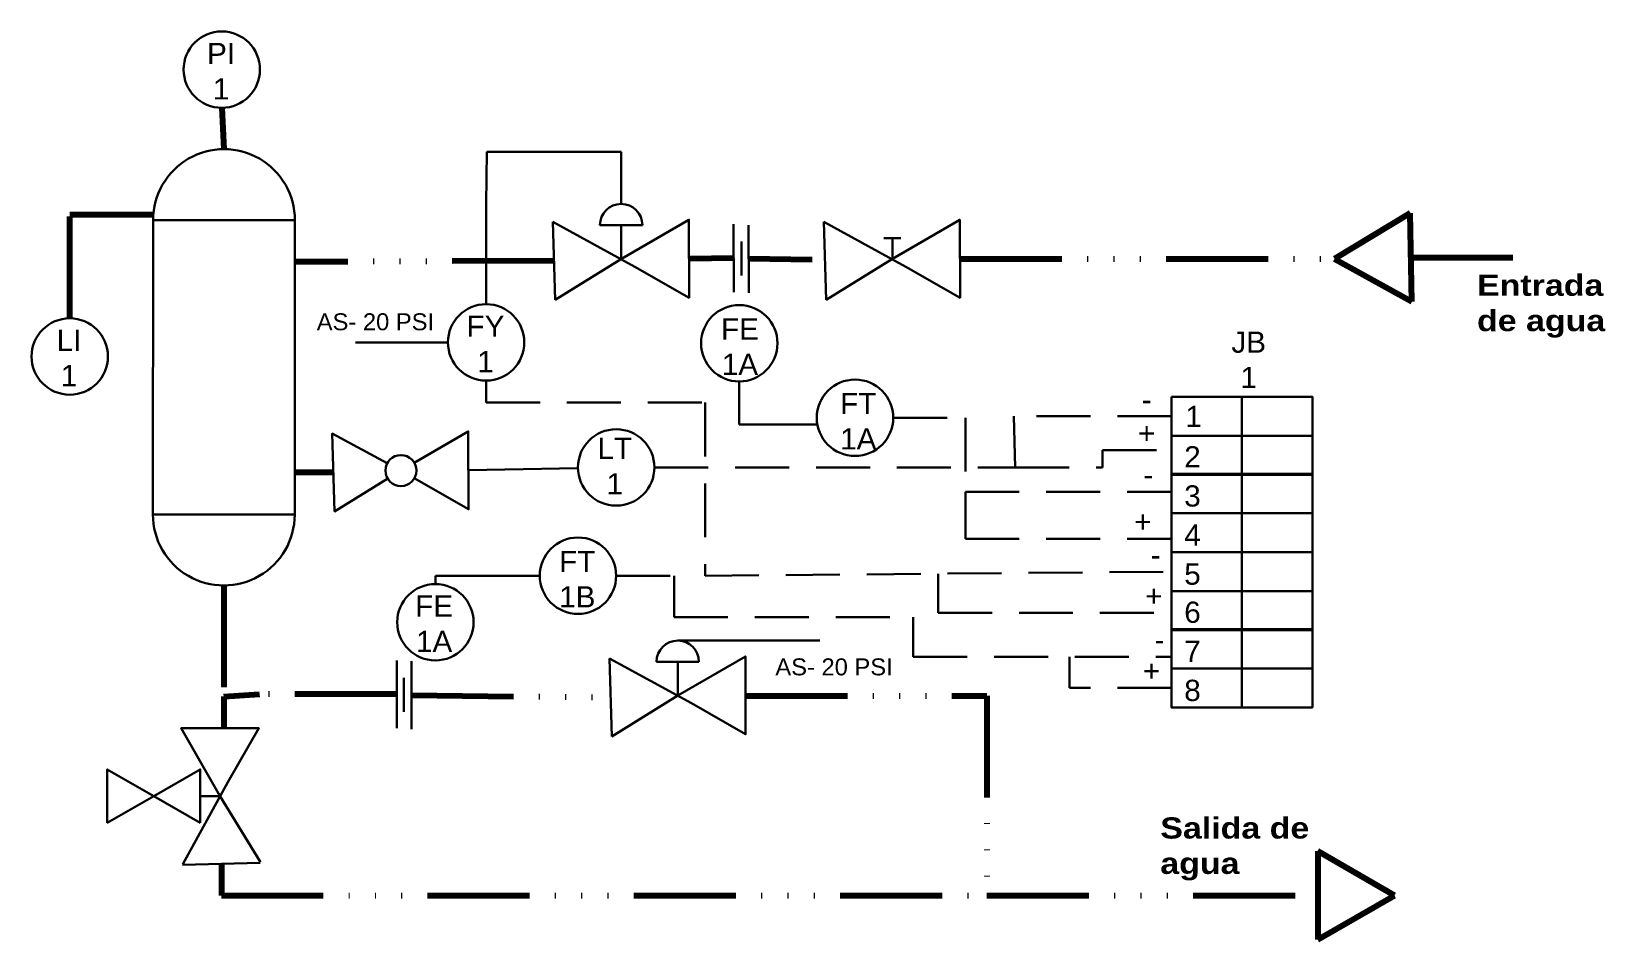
# Model space of a CAD drawing. Header units: millimetres. Extents: x 23374 to 23559, y 9345 to 9452.
import ezdxf

# ---------------------------------------------------------------- set-up
doc = ezdxf.new("R2010")
doc.units = ezdxf.units.MM
doc.linetypes.add('ACAD_ISO14W100', pattern=[24, 12, -3, 0, -3, 0, -3, 0, -3])
doc.linetypes.add('TRAZOS2', pattern=[9.525, 6.35, -3.175])
for name, color, linetype, lineweight in [('Conexiones directas', 11, 'ACAD_ISO14W100', 120), ('Electricidad', 50, 'TRAZOS2', 30), ('Neumática', 140, 'FENCELINE2', 30)]:
    doc.layers.add(name, color=color, linetype=linetype, lineweight=lineweight)
doc.layers.add('Instrumentos', color=7, linetype='Continuous', lineweight=30, true_color=0x000000)
doc.styles.get("Standard").update_dxf_attribs({"font": 'arial.ttf'})
doc.linetypes.add('FENCELINE2', pattern='A,6.35,-2.54,[132,ltypeshp.shx,S=2.54,R=0,X=-2.54,Y=0],-2.54,25.4', length=36.83)

msp = doc.modelspace()

# ---------------------------------------------------------------- linework, layer by layer
at = {"layer": 'Conexiones directas'}
for p, q in [((23396.37, 9442.53), (23396.63, 9437.66)), ((23378.46, 9417.73), (23378.46, 9429.98)), ((23378.46, 9429.98), (23388.3, 9429.98)), ((23435.51, 9424.49), (23404.98, 9424.38)), ((23456.68, 9424.81), (23451.41, 9424.75)), ((23465.93, 9424.61), (23458.42, 9424.72)), ((23483.32, 9424.75), (23527.45, 9424.75)), ((23536.45, 9424.9), (23550.57, 9424.9)), ((23409.52, 9399.56), (23404.98, 9399.56)), ((23396.61, 9386.25), (23396.61, 9373.15)), ((23396.61, 9373.15), (23400.8, 9373.43)), ((23396.61, 9373.15), (23396.61, 9369.43)), ((23416.99, 9373.43), (23400.8, 9373.43)), ((23418.73, 9373.33), (23442.17, 9373.05)), ((23458.07, 9373.25), (23486.5, 9373.25)), ((23486.5, 9373.25), (23486.5, 9349.73)), ((23396.32, 9353.46), (23396.32, 9349.73)), ((23396.32, 9349.73), (23486.5, 9349.73)), ((23486.5, 9349.73), (23525.49, 9349.73))]:
    msp.add_line(p, q, dxfattribs=at)
for points in [[(23527.45, 9424.75), (23536.53, 9419.71), (23536.36, 9430.1)], [(23534.49, 9349.73), (23525.49, 9354.93), (23525.49, 9344.53)]]:
    msp.add_lwpolyline(points, close=True, dxfattribs=at)
at = {"layer": 'Electricidad'}
for p, q in [((23427.51, 9410.39), (23427.51, 9407.8)), ((23427.51, 9407.8), (23453.3, 9407.8)), ((23453.3, 9407.8), (23453.3, 9387.39)), ((23475.46, 9406.01), (23483.96, 9406.01)), ((23483.96, 9406.01), (23483.96, 9397.3)), ((23508.23, 9406.18), (23489.65, 9406.18)), ((23489.83, 9400.16), (23489.65, 9406.18)), ((23500.11, 9400.16), (23500.11, 9402.21)), ((23500.11, 9402.21), (23508.23, 9402.21)), ((23447.33, 9400.16), (23489.83, 9400.16)), ((23489.83, 9400.16), (23500.11, 9400.16)), ((23483.96, 9397.3), (23508.23, 9397.3)), ((23483.96, 9397.3), (23483.96, 9391.76)), ((23483.96, 9391.76), (23508.23, 9391.76)), ((23442.83, 9387.4), (23449.65, 9387.4)), ((23449.65, 9387.4), (23449.65, 9382.52)), ((23453.3, 9387.39), (23508.23, 9387.88)), ((23480.76, 9387.63), (23480.76, 9383.02)), ((23449.65, 9382.52), (23477.82, 9382.52)), ((23477.82, 9382.52), (23477.82, 9377.86)), ((23480.76, 9383.02), (23508.23, 9383.02)), ((23477.82, 9377.86), (23508.23, 9377.86)), ((23496.22, 9374.18), (23496.22, 9377.86)), ((23508.23, 9374.18), (23496.22, 9374.18))]:
    msp.add_line(p, q, dxfattribs=at)
at = {"layer": 'Instrumentos'}
for p, q in [((23435.38, 9429.08), (23435.64, 9419.9)), ((23445.04, 9423.81), (23435.38, 9429.08)), ((23440.92, 9428.7), (23445.92, 9428.7)), ((23443.42, 9424.7), (23443.42, 9428.7)), ((23456.69, 9420.81), (23456.66, 9428.81)), ((23458.44, 9420.72), (23458.41, 9428.72)), ((23467.29, 9429.08), (23467.55, 9419.9)), ((23476.95, 9423.81), (23467.29, 9429.08)), ((23457.6, 9422.78), (23457.59, 9426.78)), ((23476.37, 9427.16), (23474.37, 9427.16)), ((23475.37, 9424.72), (23475.37, 9427.16)), ((23475.37, 9427.16), (23476.37, 9427.16)), ((23435.64, 9419.9), (23443.45, 9424.72)), ((23467.55, 9419.9), (23475.37, 9424.72)), ((23416.99, 9377.43), (23416.99, 9369.43)), ((23418.73, 9377.33), (23418.73, 9369.33)), ((23442.04, 9377.64), (23442.3, 9368.46)), ((23451.7, 9372.37), (23442.04, 9377.64)), ((23447.58, 9377.25), (23452.58, 9377.25)), ((23450.08, 9373.25), (23450.08, 9377.25)), ((23417.81, 9375.36), (23417.81, 9371.36)), ((23442.3, 9368.46), (23450.11, 9373.28)), ((23396.18, 9361.44), (23393.83, 9361.42)), ((23391.73, 9353.34), (23400.91, 9353.57))]:
    msp.add_line(p, q, dxfattribs=at)
for points in [[(23388.26, 9394.6), (23388.28, 9429.31), (23404.98, 9429.31), (23404.97, 9394.6)], [(23508.23, 9408.48), (23516.53, 9408.48), (23516.53, 9403.88), (23508.23, 9403.88)], [(23516.53, 9408.48), (23524.83, 9408.48), (23524.83, 9403.88), (23516.53, 9403.88)], [(23508.23, 9403.88), (23516.53, 9403.88), (23516.53, 9399.27), (23508.23, 9399.27)], [(23516.53, 9403.88), (23524.83, 9403.88), (23524.83, 9399.27), (23516.53, 9399.27)], [(23508.23, 9399.39), (23516.53, 9399.39), (23516.53, 9394.78), (23508.23, 9394.78)], [(23516.53, 9399.39), (23524.83, 9399.39), (23524.83, 9394.78), (23516.53, 9394.78)], [(23508.23, 9394.78), (23516.53, 9394.78), (23516.53, 9390.18), (23508.23, 9390.18)], [(23516.53, 9394.78), (23524.83, 9394.78), (23524.83, 9390.18), (23516.53, 9390.18)], [(23508.23, 9390.18), (23516.53, 9390.18), (23516.53, 9385.57), (23508.23, 9385.57)], [(23516.53, 9390.18), (23524.83, 9390.18), (23524.83, 9385.57), (23516.53, 9385.57)], [(23508.23, 9385.57), (23516.53, 9385.57), (23516.53, 9380.97), (23508.23, 9380.97)], [(23516.53, 9385.57), (23524.83, 9385.57), (23524.83, 9380.97), (23516.53, 9380.97)], [(23508.23, 9381.09), (23516.53, 9381.09), (23516.53, 9376.48), (23508.23, 9376.48)], [(23516.53, 9381.09), (23524.83, 9381.09), (23524.83, 9376.48), (23516.53, 9376.48)], [(23508.23, 9376.48), (23516.53, 9376.48), (23516.53, 9371.88), (23508.23, 9371.88)], [(23516.53, 9376.48), (23524.83, 9376.48), (23524.83, 9371.88), (23516.53, 9371.88)], [(23382.89, 9358.27), (23382.89, 9364.58), (23388.36, 9361.42)], [(23393.83, 9358.27), (23393.83, 9364.58), (23388.36, 9361.42)]]:
    msp.add_lwpolyline(points, close=True, dxfattribs=at)
for points in [[(23445.04, 9423.81), (23451.42, 9420.16), (23451.39, 9429.34), (23443.45, 9424.72)], [(23476.95, 9423.81), (23483.34, 9420.16), (23483.3, 9429.34), (23475.37, 9424.72)], [(23415.87, 9400.66), (23409.39, 9404.15), (23409.65, 9394.98), (23415.92, 9398.84)], [(23419.05, 9398.89), (23425.44, 9395.23), (23425.4, 9404.41), (23419.04, 9400.71)], [(23451.7, 9372.37), (23458.08, 9368.72), (23458.05, 9377.9), (23450.11, 9373.28)], [(23391.77, 9353.42), (23397.07, 9363.06), (23400.75, 9369.43), (23391.57, 9369.43), (23396.16, 9361.48), (23400.95, 9353.64)]]:
    msp.add_lwpolyline(points, dxfattribs=at)
for centre, radius in [((23396.37, 9447.03), 4.5), ((23427.51, 9414.89), 4.5), ((23457.33, 9414.79), 4.5), ((23378.46, 9413.23), 4.5), ((23470.96, 9406.01), 4.5), ((23442.83, 9400.16), 4.5), ((23417.47, 9399.79), 1.82), ((23438.33, 9387.4), 4.5), ((23421.53, 9381.92), 4.5)]:
    msp.add_circle(centre, radius, dxfattribs=at)
for centre, radius, start, end in [((23396.63, 9429.31), 8.35, 359.9696, 180), ((23443.42, 9428.7), 2.5, 0, 180), ((23396.61, 9394.6), 8.35, 179.9696, 0), ((23450.08, 9377.25), 2.5, 0, 180)]:
    msp.add_arc(centre, radius, start, end, dxfattribs=at)
at = {"layer": 'Neumática'}
for p, q in [((23427.58, 9437.35), (23427.51, 9431.2)), ((23443.42, 9437.35), (23427.58, 9437.35)), ((23443.42, 9431.2), (23443.42, 9437.35)), ((23427.51, 9431.2), (23427.51, 9419.39)), ((23423.01, 9414.89), (23412.13, 9414.89)), ((23457.33, 9410.29), (23457.33, 9405.21)), ((23457.33, 9405.21), (23466.53, 9405.21)), ((23425.42, 9399.82), (23438.33, 9400.07)), ((23421.53, 9386.42), (23421.53, 9387.4)), ((23421.53, 9387.4), (23433.83, 9387.4)), ((23450.08, 9379.75), (23466.8, 9379.75))]:
    msp.add_line(p, q, dxfattribs=at)

# ---------------------------------------------------------------- texts
at = {"layer": 'Conexiones directas', "char_height": 2.5, "attachment_point": 1}
for s, width, insert in [('{\\fArial Black|b0|i0|c0|p34;\\C7;Entrada de agua}', 17.2896, (23544.23, 9422.88)), ('{\\fArial Black|b0|i0|c0|p34;\\C7;Salida de agua}', 18.5698, (23506.92, 9358.93))]:
    msp.add_mtext_dynamic_manual_height_columns(s, width=width, gutter_width=12.5, heights=[0], dxfattribs=dict(at, insert=insert))
at = {"layer": 'Electricidad', "char_height": 2.5, "attachment_point": 1}
for insert in [(23504.3, 9405.46), (23503.84, 9395.02), (23505.14, 9386.27), (23504.87, 9377.44)]:
    msp.add_mtext_dynamic_manual_height_columns('{\\C242;\\c2564301;+}', width=5.9544, gutter_width=12.5, heights=[0], dxfattribs=dict(at, insert=insert))
at = {"layer": 'Instrumentos', "char_height": 2.5, "attachment_point": 1}
for s, width, insert in [('\\pxqc;PI\\P1', 6.1161, (23393.23, 9450.18)), ('\\pxqc;FY\\P1', 6.1161, (23424.38, 9418.05)), ('\\pxqc;FE\\P1A', 6.1161, (23454.35, 9417.72)), ('\\pxqc;LI\\P1', 6.1161, (23375.32, 9416.39)), ('\\pxqc;JB\\P1', 6.6876, (23513.99, 9416.17)), ('\\pxqc;FT\\P1A', 6.1161, (23468.29, 9408.94)), ('1', 6.6518, (23509.87, 9407.42)), ('\\pxqc;LT\\P1', 6.1161, (23439.61, 9403.65)), ('2', 6.6518, (23509.74, 9402.66)), ('3', 6.6518, (23509.74, 9398.05)), ('4', 6.6518, (23509.74, 9393.44)), ('\\pxqc;FT\\P1B', 6.1161, (23435.19, 9390.33)), ('5', 6.6518, (23509.74, 9388.84)), ('\\pxqc;FE\\P1A', 6.1161, (23418.33, 9385.08)), ('6', 6.6518, (23509.74, 9384.35)), ('7', 6.6518, (23509.74, 9379.75)), ('8', 6.6518, (23509.74, 9375.14))]:
    msp.add_mtext_dynamic_manual_height_columns(s, width=width, gutter_width=12.5, heights=[0], dxfattribs=dict(at, insert=insert))
at = {"layer": 'Instrumentos', "color": 18, "true_color": 0x000000, "char_height": 2.5, "attachment_point": 1}
for insert in [(23504.74, 9409.4), (23504.92, 9400.55), (23505.79, 9391.1), (23506.24, 9381.11)]:
    msp.add_mtext_dynamic_manual_height_columns('{\\C256;-}', width=5.9544, gutter_width=12.5, heights=[0], dxfattribs=dict(at, insert=insert))
at = {"layer": 'Neumática', "char_height": 2, "attachment_point": 1}
for insert in [(23407.56, 9418.32), (23461.58, 9377.66)]:
    msp.add_mtext_dynamic_manual_height_columns('AS- 20 PSI', width=13.8471, gutter_width=12.5, heights=[0], dxfattribs=dict(at, insert=insert))

doc.saveas('drawing.dxf')
